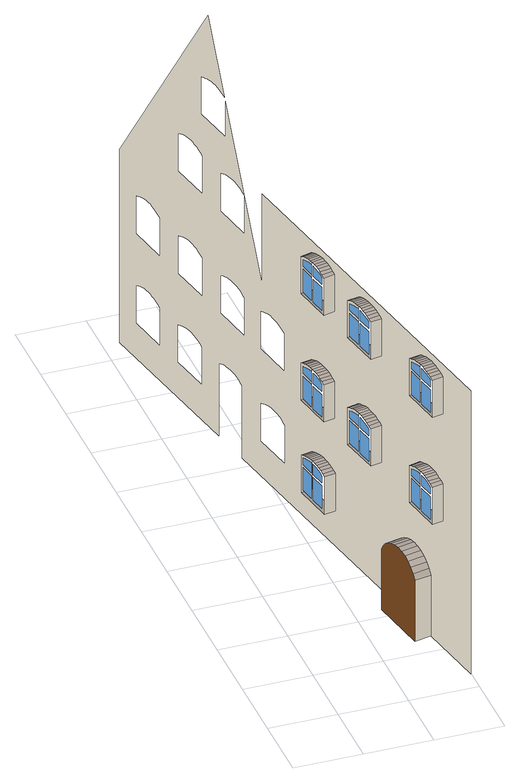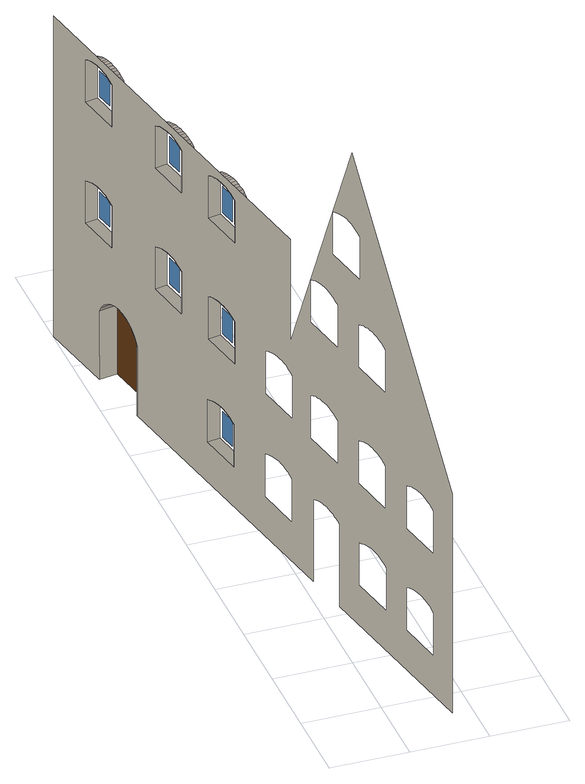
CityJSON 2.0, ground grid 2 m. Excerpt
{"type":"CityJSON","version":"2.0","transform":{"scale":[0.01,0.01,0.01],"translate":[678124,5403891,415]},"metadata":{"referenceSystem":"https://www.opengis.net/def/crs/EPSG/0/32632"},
"CityObjects":{
"building1":{"type":"Building","attributes":{"measuredHeight":13.19},"geometry":[{"type":"MultiSurface","lod":"3","boundaries":[[[0,1,2,3,4,5,6,7,8,9,10,11,12,13,14]],[[15,16,17,18]],[[19,20,21,22]],[[23,24,25,26,27,28,29,30,31]],[[32,33,34,35,36,37,38,39,40]],[[41,42,43,44,45,46,47,48,49]],[[50,51,52,53,54,55,56,57,58]],[[59,60,61,62]],[[63,64,65,66]],[[67,14,13,68]],[[69,70,71,72]],[[73,74,75,76]],[[68,13,12,77]],[[72,71,78,79]],[[76,75,80,81]],[[77,12,11,82]],[[81,80,83,84]],[[79,78,85,86]],[[84,83,87,88]],[[86,85,89,90]],[[82,11,10,91]],[[88,87,92,93]],[[90,89,94,95]],[[91,10,9,96]],[[93,92,97,98]],[[95,94,99,100]],[[101,102,70,69]],[[103,104,74,73]],[[98,97,105,106]],[[100,99,107,108]],[[96,9,8,109]],[[106,105,110,111]],[[108,107,112,113]],[[109,8,7,114]],[[113,112,115,116]],[[111,110,117,118]],[[116,115,119,120]],[[118,117,121,122]],[[114,7,6,123]],[[122,121,124,125]],[[120,119,126,127]],[[127,126,128,129]],[[125,124,130,131]],[[123,6,5,132]],[[131,130,133,134]],[[129,128,135,136]],[[136,135,102,101]],[[134,133,104,103]],[[132,5,4,137]],[[137,4,3,138]],[[139,140,141,142]],[[143,144,145,146]],[[147,148,149,150,151,152,153,154,155]],[[156,157,158,159,160,161,162,163,164]],[[138,3,2,165]],[[165,2,1,166]],[[166,1,0,167]],[[168,169,170,171,172,173,174,175,176]],[[177,178,179,180,181,182,183,184,185]],[[186,187,188,189]],[[190,191,192,193]],[[194,195,196,197]],[[198,199,200,201]],[[197,196,202,203]],[[201,200,204,205]],[[203,202,206,207]],[[205,204,208,209]],[[209,208,210,211]],[[207,206,212,213]],[[213,212,214,215]],[[211,210,216,217]],[[217,216,218,219]],[[215,214,220,221]],[[222,223,195,194]],[[224,225,199,198]],[[219,218,226,227]],[[221,220,228,229]],[[227,226,230,231]],[[229,228,232,233]],[[234,235,236,237]],[[238,239,240,241]],[[242,243,244,245]],[[233,232,246,247]],[[231,230,248,249]],[[250,251,252,253,254,255,256,257,258]],[[259,260,261,262,263,264,265,266,267]],[[268,269,270,271,272,273,274,275,276]],[[247,246,277,278]],[[249,248,279,280]],[[280,279,281,282]],[[278,277,283,284]],[[284,283,285,286]],[[282,281,287,288]],[[286,285,289,290]],[[288,287,291,292]],[[290,289,223,222]],[[292,291,225,224]],[[293,294,295,296,297,298,299,300,301]],[[302,303,304,305,306,307,308,309,310]],[[311,312,313,314,315,316,317,318,319]],[[320,321,322,323]],[[324,325,326,327]],[[328,329,330,331]],[[332,333,334,335]],[[336,337,338,339]],[[340,341,342,343]],[[335,334,344,345]],[[339,338,346,347]],[[343,342,348,349]],[[345,344,350,351]],[[347,346,352,353]],[[349,348,354,355]],[[351,350,356,357]],[[355,354,358,359]],[[353,352,360,361]],[[357,356,362,363]],[[361,360,364,365]],[[359,358,366,367]],[[363,362,368,369]],[[370,371,333,332]],[[367,366,372,373]],[[365,364,374,375]],[[376,377,337,336]],[[378,379,341,340]],[[369,368,380,381]],[[375,374,382,383]],[[373,372,384,385]],[[381,380,386,387]],[[385,384,388,389]],[[383,382,390,391]],[[387,386,392,393]],[[391,390,394,395]],[[389,388,396,397]],[[393,392,398,399]],[[395,394,400,401]],[[397,396,402,403]],[[399,398,404,405]],[[403,402,406,407]],[[401,400,408,409]],[[405,404,410,411]],[[409,408,412,413]],[[407,406,414,415]],[[411,410,416,417]],[[413,412,418,419]],[[415,414,420,421]],[[417,416,371,370]],[[419,418,377,376]],[[421,420,379,378]],[[422,423,424,425,426,427,67,68,77,82,91,96,109,114,123,132,137,138,165,166,167,428,429,430,431,432,433,434,435,436,437,438,439,440,441,442,443,444],[370,332,335,345,351,357,363,369,381,387,393,399,405,411,417],[445,446,447,448,449,450,451,452,453,454,455,456,457,458,459],[103,73,76,81,84,88,93,98,106,111,118,122,125,131,134],[222,194,197,203,207,213,215,221,229,233,247,278,284,286,290],[376,336,339,347,353,361,365,375,383,391,395,401,409,413,419],[101,69,72,79,86,90,95,100,108,113,116,120,127,129,136],[224,198,201,205,209,211,217,219,227,231,249,280,282,288,292],[378,340,343,349,355,359,367,373,385,389,397,403,407,415,421],[460,461,462,463,464,465,466,467,468,469,470,471,472,473,474],[475,476,477,478,479,480,481,482,483,484,485,486,487,488,489],[490,491,492,493,494,495,496,497,498,499,500,501,502,503,504],[505,506,507,508,509,510,511,512,513,514,515,516,517,518,519],[520,521,522,523,524,525,526,527,528,529,530,531,532,533,534],[535,536,537,538,539,540,541,542,543,544,545,546,547,548,549],[550,551,552,553,554,555,556,557,558,559,560,561,562,563,564],[565,566,567,568,569,570,571,572,573,574,575,576,577,578,579],[580,581,582,583,584,585,586,587,588,589,590,591,592,593,594]]],"semantics":{"surfaces":[{"type":"Door"},{"type":"Window"},{"type":"WallSurface"},{"type":"OuterCeilingSurface"},{"type":"OuterFloorSurface"}],"values":[0,1,1,1,1,1,1,1,1,2,2,2,3,3,3,3,3,3,3,3,3,3,3,3,3,3,4,4,3,3,3,3,3,3,3,3,3,3,3,3,3,3,3,3,3,3,2,2,3,3,1,1,1,1,3,3,2,1,1,1,1,2,2,3,3,3,3,3,3,3,3,3,3,4,4,3,3,3,3,1,1,1,3,3,1,1,1,3,3,3,3,3,3,3,3,2,2,1,1,1,1,1,1,2,2,2,3,3,3,3,3,3,3,3,3,3,3,3,3,4,3,3,4,4,3,3,3,3,3,3,3,3,3,3,3,3,3,3,3,3,3,3,3,3,3,2,2,2,2]}}]}
},
"vertices":[
[277,435,62],[277,435,257],[278,425,273],[281,413,287],[283,399,298],[286,383,306],[290,366,311],[293,348,313],[297,330,311],[300,313,306],[303,297,298],[306,283,287],[308,271,273],[310,262,257],[310,262,62],[328,258,822],[328,258,895],[337,212,895],[337,212,822],[328,258,479],[328,258,551],[337,212,551],[337,212,479],[328,258,905],[328,258,937],[329,253,936],[331,243,935],[333,234,933],[334,225,930],[336,216,927],[337,212,925],[337,212,905],[328,258,561],[328,258,593],[329,253,593],[331,243,592],[333,234,590],[334,225,587],[336,216,583],[337,212,582],[337,212,561],[326,267,937],[326,267,905],[318,312,905],[318,312,925],[318,309,927],[320,300,930],[322,290,933],[324,281,935],[325,272,936],[326,267,593],[326,267,561],[318,312,561],[318,312,582],[318,309,583],[320,300,587],[322,290,590],[324,281,592],[325,272,593],[326,267,895],[326,267,822],[318,312,822],[318,312,895],[326,267,551],[326,267,479],[318,312,479],[318,312,551],[359,271,62],[359,271,257],[371,208,469],[339,202,469],[339,202,588],[371,208,588],[371,208,812],[339,202,812],[339,202,931],[371,208,931],[357,281,273],[337,212,593],[369,218,593],[337,212,936],[369,218,936],[355,293,287],[335,222,940],[367,228,940],[335,222,596],[367,228,596],[333,232,943],[365,238,943],[333,232,600],[365,238,600],[352,307,298],[331,242,945],[364,248,945],[331,242,602],[364,248,602],[349,323,306],[329,252,946],[361,258,946],[329,252,603],[361,258,603],[348,329,469],[316,322,469],[348,329,812],[316,322,812],[327,262,947],[360,268,947],[327,262,603],[360,268,603],[346,340,311],[325,272,946],[358,279,946],[325,272,603],[358,279,603],[342,358,313],[323,283,602],[356,289,602],[323,283,945],[356,289,945],[321,293,600],[354,299,600],[321,293,943],[354,299,943],[339,375,311],[319,303,940],[352,309,940],[319,303,596],[352,309,596],[318,312,593],[350,319,593],[318,312,936],[350,319,936],[336,393,306],[316,322,931],[348,329,931],[316,322,588],[348,329,588],[332,409,298],[330,423,287],[267,575,822],[267,575,895],[276,529,895],[276,529,822],[267,575,479],[267,575,551],[276,529,551],[276,529,479],[267,575,905],[267,575,937],[268,570,936],[269,561,935],[271,551,933],[273,542,930],[275,533,927],[276,529,925],[276,529,905],[267,575,561],[267,575,593],[268,570,593],[269,561,592],[271,551,590],[273,542,587],[275,533,583],[276,529,582],[276,529,561],[327,435,273],[326,444,257],[326,444,62],[265,584,937],[265,584,905],[256,630,905],[256,630,925],[257,626,927],[259,617,930],[260,608,933],[262,598,935],[264,589,936],[265,584,593],[265,584,561],[256,630,561],[256,630,582],[257,626,583],[259,617,587],[260,608,590],[262,598,592],[264,589,593],[265,584,895],[265,584,822],[256,630,822],[256,630,895],[265,584,551],[265,584,479],[256,630,479],[256,630,551],[310,526,812],[278,520,812],[278,520,931],[310,526,931],[310,526,469],[278,520,469],[278,520,588],[310,526,588],[276,529,936],[308,536,936],[276,529,593],[308,536,593],[274,539,940],[306,545,940],[274,539,596],[306,545,596],[272,549,600],[304,555,600],[272,549,943],[304,555,943],[270,559,945],[302,566,945],[270,559,602],[302,566,602],[268,569,603],[300,576,603],[268,569,946],[300,576,946],[287,646,812],[254,639,812],[287,646,469],[254,639,469],[266,579,603],[298,586,603],[266,579,947],[298,586,947],[264,590,603],[296,596,603],[264,590,946],[296,596,946],[220,816,186],[220,816,258],[229,770,258],[229,770,186],[220,816,479],[220,816,551],[229,770,551],[229,770,479],[220,816,822],[220,816,895],[229,770,895],[229,770,822],[262,600,945],[294,606,945],[262,600,602],[294,606,602],[220,816,268],[220,816,300],[221,811,300],[223,802,298],[225,792,296],[227,783,294],[228,774,290],[229,770,288],[229,770,268],[220,816,561],[220,816,593],[221,811,593],[223,802,592],[225,792,590],[227,783,587],[228,774,583],[229,770,582],[229,770,561],[220,816,905],[220,816,937],[221,811,936],[223,802,935],[225,792,933],[227,783,930],[228,774,927],[229,770,925],[229,770,905],[260,610,943],[292,616,943],[260,610,600],[292,616,600],[258,620,596],[291,626,596],[258,620,940],[291,626,940],[256,630,936],[289,636,936],[256,630,593],[289,636,593],[254,639,931],[287,646,931],[254,639,588],[287,646,588],[219,825,300],[219,825,268],[210,871,268],[210,871,288],[210,867,290],[212,858,294],[214,848,296],[216,839,298],[218,830,300],[219,825,593],[219,825,561],[210,871,561],[210,871,582],[210,867,583],[212,858,587],[214,848,590],[216,839,592],[218,830,593],[219,825,937],[219,825,905],[210,871,905],[210,871,925],[210,867,927],[212,858,930],[214,848,933],[216,839,935],[218,830,936],[219,825,258],[219,825,186],[210,871,186],[210,871,258],[219,825,551],[219,825,479],[210,871,479],[210,871,551],[219,825,895],[219,825,822],[210,871,822],[210,871,895],[264,763,175],[231,757,175],[231,757,295],[264,763,295],[263,767,812],[231,760,812],[231,760,931],[263,767,931],[263,767,469],[231,760,469],[231,760,588],[263,767,588],[230,767,299],[262,773,299],[229,770,936],[261,776,936],[229,770,593],[261,776,593],[228,777,303],[260,783,303],[227,780,940],[259,786,940],[227,780,596],[259,786,596],[226,787,306],[258,793,306],[225,790,600],[258,796,600],[225,790,943],[258,796,943],[224,797,308],[256,803,308],[223,800,945],[256,806,945],[223,800,602],[256,806,602],[222,807,309],[254,813,309],[241,883,175],[208,877,175],[221,810,603],[254,816,603],[221,810,946],[254,816,946],[240,887,812],[208,880,812],[240,887,469],[208,880,469],[220,817,310],[252,824,310],[219,820,947],[252,827,947],[219,820,603],[252,827,603],[218,827,309],[250,834,309],[217,830,603],[250,837,603],[217,830,946],[250,837,946],[216,838,308],[248,844,308],[215,841,945],[248,847,945],[215,841,602],[248,847,602],[214,848,306],[246,854,306],[214,851,943],[246,857,943],[214,851,600],[246,857,600],[212,858,303],[244,864,303],[211,861,596],[244,867,596],[211,861,940],[244,867,940],[210,867,299],[243,874,299],[210,871,936],[242,877,936],[210,871,593],[242,877,593],[208,877,295],[241,883,295],[208,880,931],[240,887,931],[208,880,588],[240,887,588],[49,1875,681],[137,1419,1380],[191,1140,681],[191,1140,971],[399,64,971],[399,64,62],[171,1243,62],[171,1243,295],[169,1253,299],[168,1262,303],[166,1272,306],[164,1283,308],[162,1293,309],[160,1303,310],[158,1313,309],[156,1323,308],[154,1333,306],[152,1343,303],[150,1353,299],[148,1363,295],[148,1363,62],[49,1875,62],[49,1875,119],[107,1574,176],[131,1454,176],[131,1454,295],[129,1464,299],[127,1474,303],[125,1484,306],[123,1494,308],[121,1504,310],[119,1514,310],[117,1524,310],[115,1534,308],[113,1544,306],[111,1554,303],[109,1564,299],[107,1574,295],[190,1148,469],[213,1028,469],[213,1028,588],[211,1038,593],[209,1048,596],[207,1058,600],[205,1068,602],[203,1078,603],[201,1088,603],[199,1098,603],[197,1108,602],[195,1118,600],[193,1129,596],[192,1138,593],[190,1148,588],[150,1353,463],[173,1233,463],[173,1233,582],[171,1242,587],[169,1252,591],[168,1262,594],[166,1272,596],[164,1282,597],[162,1293,597],[160,1303,597],[158,1313,596],[156,1323,594],[154,1333,591],[152,1343,587],[150,1353,582],[108,1570,463],[131,1450,463],[131,1450,582],[129,1460,587],[127,1470,591],[126,1480,594],[123,1490,596],[122,1500,597],[120,1510,597],[118,1520,597],[116,1531,596],[114,1541,594],[112,1551,591],[110,1561,587],[108,1570,582],[190,1145,175],[213,1025,175],[213,1025,295],[211,1035,299],[210,1045,303],[208,1055,306],[206,1065,308],[204,1075,309],[202,1085,310],[200,1095,309],[198,1105,308],[196,1115,306],[194,1125,303],[192,1135,299],[190,1145,295],[66,1788,175],[89,1668,175],[89,1668,294],[87,1678,299],[85,1688,303],[83,1698,306],[81,1708,308],[80,1718,309],[78,1728,310],[76,1738,309],[74,1749,308],[72,1759,306],[70,1769,303],[68,1779,299],[66,1788,294],[66,1788,463],[89,1668,463],[89,1668,583],[87,1678,587],[85,1688,591],[83,1698,594],[81,1708,596],[80,1718,598],[78,1728,598],[76,1738,598],[74,1749,596],[72,1759,594],[70,1769,591],[68,1779,587],[66,1788,583],[108,1570,791],[131,1450,791],[131,1450,911],[129,1460,915],[127,1470,919],[126,1480,922],[123,1490,924],[122,1500,925],[120,1510,926],[118,1520,925],[116,1531,924],[114,1541,922],[112,1551,919],[110,1561,915],[108,1570,911],[150,1353,791],[173,1233,791],[173,1233,911],[171,1242,915],[169,1252,919],[168,1262,922],[166,1272,924],[164,1282,925],[162,1293,926],[160,1303,925],[158,1313,924],[156,1323,922],[154,1333,919],[152,1343,915],[150,1353,911],[131,1453,1043],[154,1333,1043],[154,1333,1162],[152,1343,1167],[150,1353,1170],[148,1363,1173],[146,1373,1175],[144,1383,1177],[142,1393,1177],[140,1403,1177],[138,1413,1175],[136,1424,1173],[134,1433,1170],[133,1443,1167],[131,1453,1162]
]}
